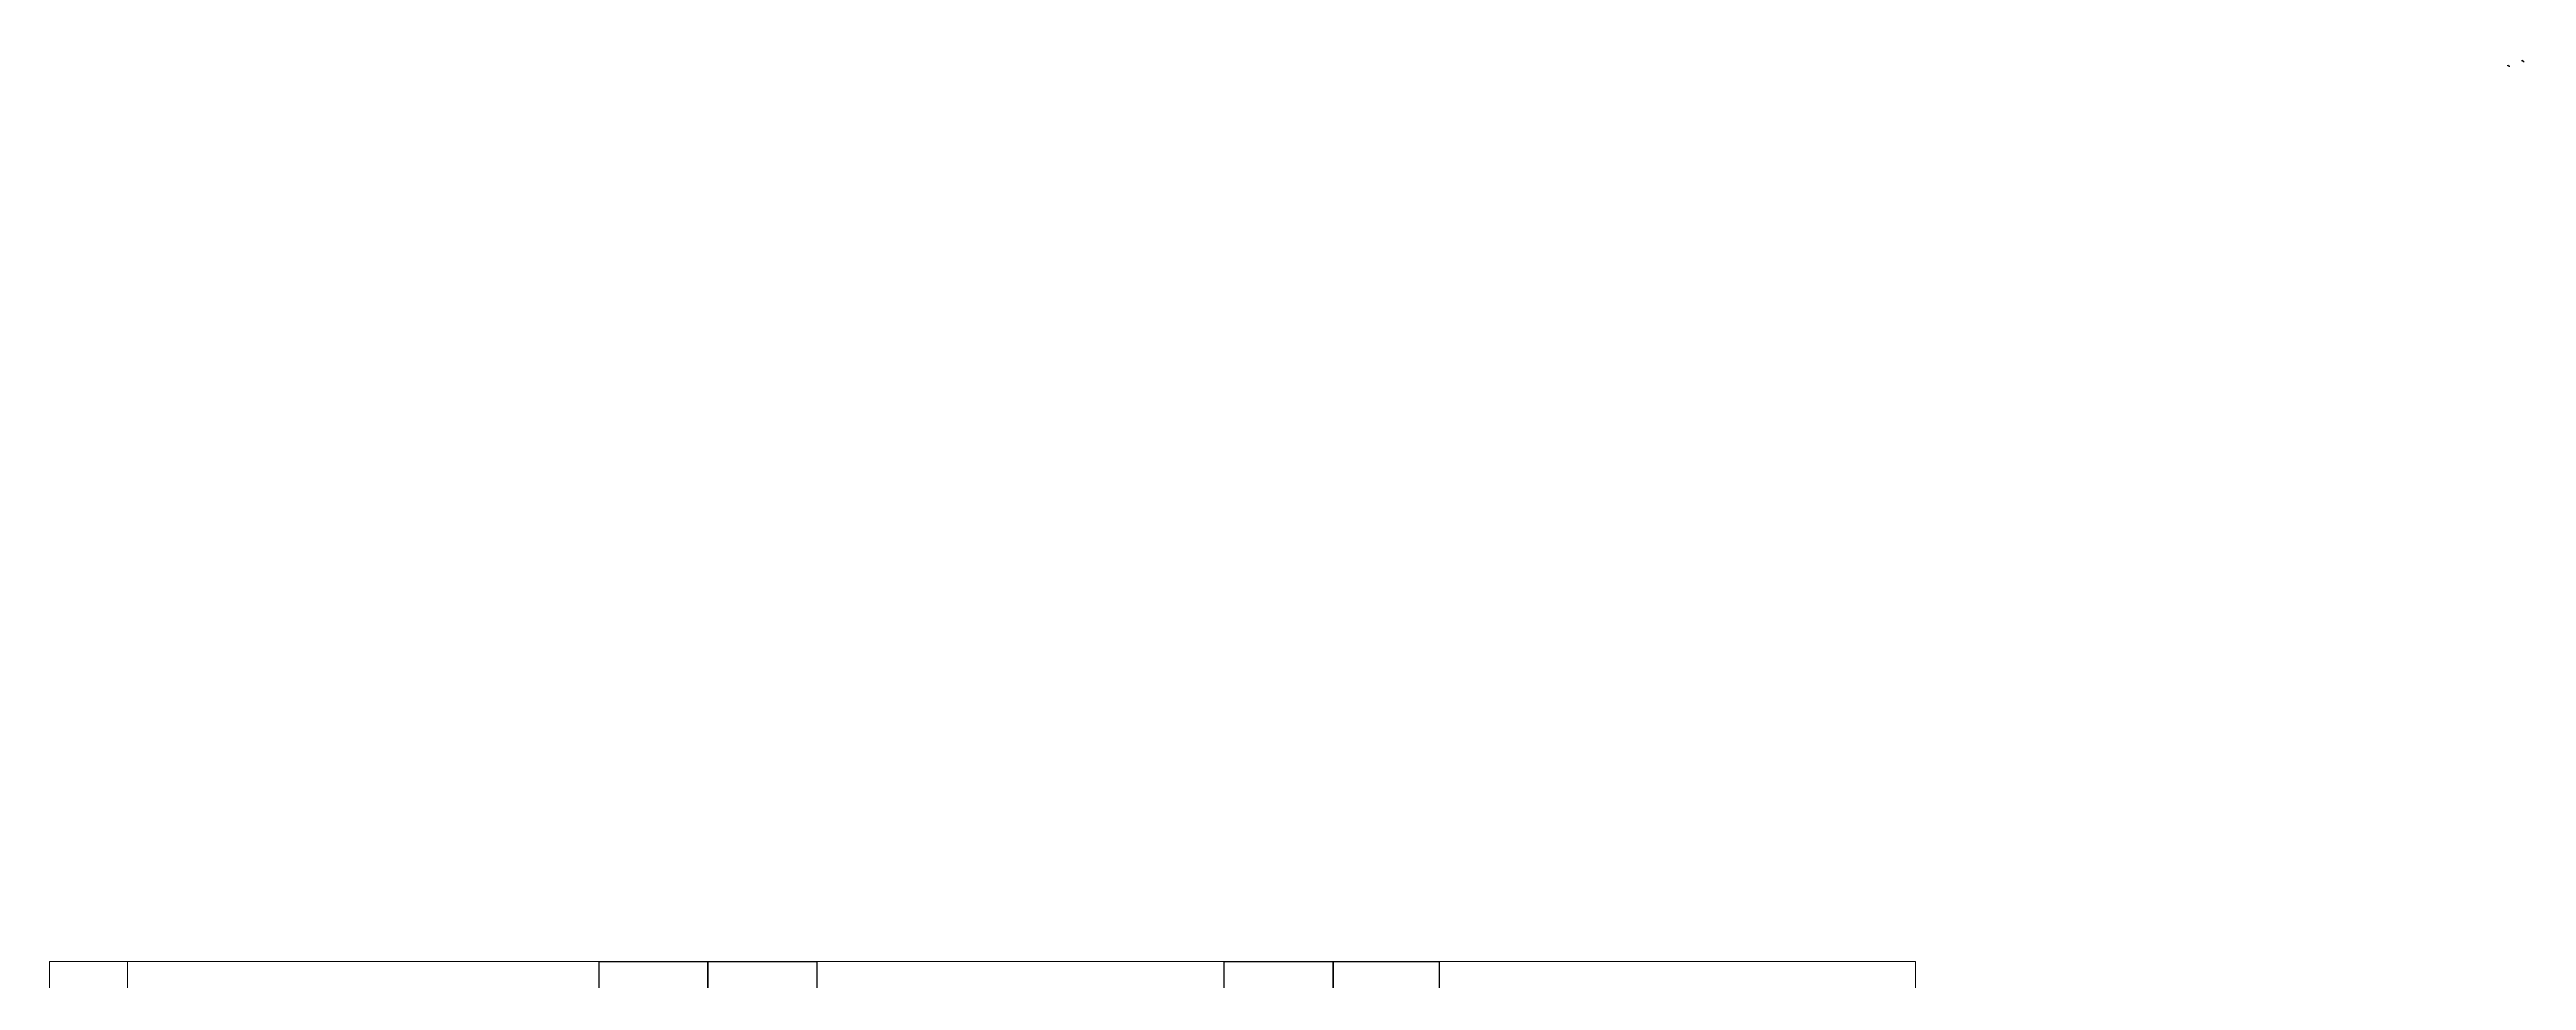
# Model space of a CAD drawing. Header units: millimetres. Extents: x -352922 to 707789, y -273589 to 355472.
# Drawn here: x -57928 to 9384, y -9948 to 15364 of the extents above; entities that cross this region are included whole.
import ezdxf
from ezdxf import colors
from ezdxf.entities.mleader import LeaderData, LeaderLine
from ezdxf.math import Vec2, Vec3

# ---------------------------------------------------------------- set-up
doc = ezdxf.new("R2010")
doc.units = ezdxf.units.MM
doc.header["$LTSCALE"] = 0.5
doc.linetypes.add('CONTI', pattern=[0])
doc.layers.get('0').update_dxf_attribs({"lineweight": 18})
doc.layers.add('13_АПС_оборудование', color=1, linetype='Continuous', lineweight=30)
doc.layers.add('СС_Схема', color=7, linetype='Continuous', lineweight=30)
doc.styles.add('ISOCPEUR', font='isocpeui.ttf', dxfattribs={"height": 250})

# ---------------------------------------------------------------- blocks, each defined once
blk = doc.blocks.new('_ArchTick')
at = {"color": 0, "linetype": 'ByBlock', "const_width": 0.15}
blk.add_lwpolyline([(-0.5, -0.5), (0.5, 0.5)], dxfattribs=at)

msp = doc.modelspace()

# ---------------------------------------------------------------- linework, layer by layer
at = {"layer": '13_АПС_оборудование', "color": 18, "linetype": 'CONTI', "lineweight": 18, "ltscale": 100, "true_color": 0x000000, "transparency": 33554559}
for points in [[(-57927.82622, -9433.85541), (-7217.47616, -9433.84888)], [(-57927.82622, -9433.85503), (-57927.74347, -59381.57251)], [(-55805.41408, -59381.53709), (-55805.42051, -9433.85514)], [(-7217.47616, -9433.84888), (-7216.52864, -59380.61533)]]:
    msp.add_lwpolyline(points, dxfattribs=at)
at = {"layer": 'СС_Схема', "lineweight": 25, "transparency": 33554687}
for points in [[(-40034.03506, -9433.86279), (-40033.89453, -59381.49773), (-42991.6123, -59381.49773), (-42991.75282, -9433.86279)], [(-37076.31729, -9433.85447), (-37076.17677, -59381.48941), (-40033.89453, -59381.48941), (-40034.03506, -9433.85447)], [(-23048.54264, -9433.03478), (-23048.40212, -59380.66972), (-26006.11988, -59380.66972), (-26006.26041, -9433.03478)], [(-23048.54367, -9433.84869), (-20165.78321, -9433.84869), (-20165.64166, -59380.63738), (-23048.40212, -59380.63738)]]:
    msp.add_lwpolyline(points, close=True, dxfattribs=at)

# ---------------------------------------------------------------- leaders
at = {"layer": 'СС_Схема'}
ml = msp.add_multileader_mtext('Standard', dxfattribs=at)
ml.set_content('Патч-корды\\PRJ-45/RJ-45', color=256, style='ISOCPEUR')
ml.set_leader_properties()
ml.set_arrow_properties(name='ARCHTICK')
ml.build(insert=Vec2(0, 0))
ml.multileader.update_dxf_attribs({"text_left_attachment_type": 6, "text_right_attachment_type": 6, "dogleg_length": 9, "arrow_head_size": 1})
ctx = ml.context
ctx.base_point, ctx.char_height, ctx.arrow_head_size, ctx.landing_gap_size, ctx.plane_origin = Vec3(8911.46017, 14911.55899), 2.5, 1, 2.5, Vec3(8944.81971, 14909.94186)
ctx.left_attachment, ctx.right_attachment = 6, 6
notes = []
notes.append((ctx, [(1, (1, 1, 0), (8909.76651, 14911.55899), (1, 0), 1.69366, [(0, [(8880.1443, 14917.68796), (8880.1443, 14942.78925)], 0, [])])]))
ctx.mtext.insert, ctx.mtext.width, ctx.mtext.defined_height, ctx.mtext.flow_direction = Vec3(8913.96017, 14914.55899), 22.8958333, 3.66667, 5
ml = msp.add_multileader_mtext('Standard', dxfattribs=at)
ml.set_content('Патч-корды\\PRJ-45/RJ-45', color=256, style='ISOCPEUR')
ml.set_leader_properties()
ml.set_arrow_properties(name='ARCHTICK')
ml.build(insert=Vec2(0, 0))
ml.multileader.update_dxf_attribs({"text_left_attachment_type": 6, "text_right_attachment_type": 6, "dogleg_length": 9, "arrow_head_size": 1})
ctx = ml.context
ctx.base_point, ctx.char_height, ctx.arrow_head_size, ctx.landing_gap_size, ctx.plane_origin = Vec3(9299.54929, 15040.43785), 2.5, 1, 2.5, Vec3(9332.90883, 15038.82072)
ctx.left_attachment, ctx.right_attachment = 6, 6
notes.append((ctx, [(1, (1, 1, 0), (9297.85563, 15040.43785), (1, 0), 1.69366, [(0, [(9268.23343, 15046.56681), (9268.23343, 15071.66811)], 0, [])])]))
ctx.mtext.insert, ctx.mtext.width, ctx.mtext.defined_height, ctx.mtext.flow_direction = Vec3(9302.04929, 15043.43785), 22.8958333, 3.66667, 5
for ctx, leaders in notes:
    for number, flags, end, landing, length, lines in leaders:
        leader = LeaderData()
        leader.index, (leader.has_last_leader_line, leader.has_dogleg_vector, leader.attachment_direction) = number, flags
        leader.last_leader_point, leader.dogleg_vector, leader.dogleg_length = Vec3(end), Vec3(landing), length
        for number, points, colour, breaks in lines:
            line = LeaderLine()
            line.index, line.vertices, line.color, line.breaks = number, Vec3.list(points), colors.encode_raw_color(colour), breaks
            leader.lines.append(line)
        ctx.leaders.append(leader)

doc.saveas('drawing.dxf')
